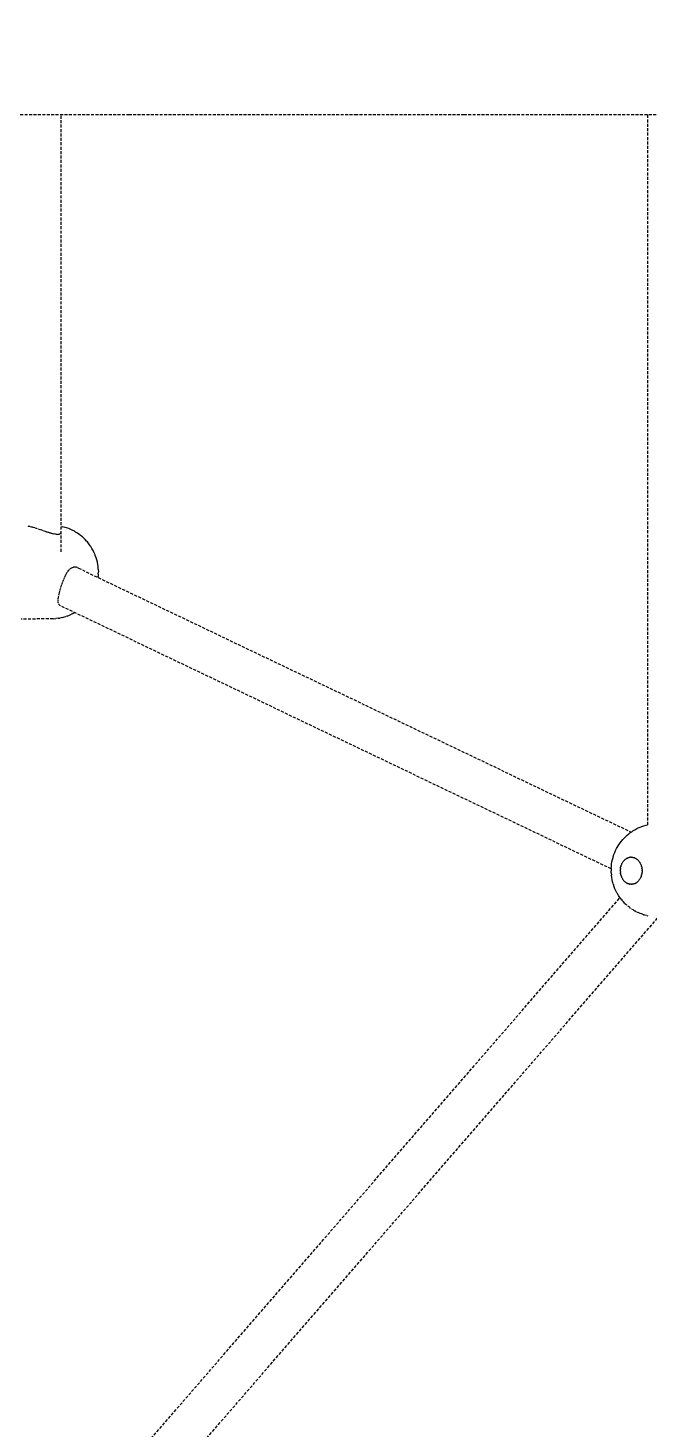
# Model space of a CAD drawing. Header units: millimetres. Extents: x -4710 to 4801, y -2494 to 3533.
# Drawn here: x -253 to 14, y 161 to 764 of the extents above; entities that cross this region are included whole.
import ezdxf

# ---------------------------------------------------------------- set-up
doc = ezdxf.new("R2010")
doc.units = ezdxf.units.MM
doc.linetypes.add('HIDDEN', pattern=[1.905, 1.27, -0.635])
for name, color, linetype in [('DIKOM_ОБЪЕКТ', 7, 'Continuous'), ('DIKOM_РАЗМЕР_ЗОНА', 7, 'Continuous'), ('DIKOM_РАЗМЕР_ОБЪЕКТА', 7, 'Continuous')]:
    doc.layers.add(name, color=color, linetype=linetype)
doc.styles.add('style1', font='arialbd.ttf', dxfattribs={"width": 0.8})
doc.dimstyles.new('1-50', dxfattribs={"dimtxt": 300, "dimasz": 200, "dimexe": 100, "dimexo": 0, "dimgap": 100, "dimtad": 1, "dimtxsty": 'style1', "dimcen": 200, "dimclrd": 7, "dimclre": 7, "dimclrt": 7, "dimadec": 1, "dimazin": 2, "dimtfac": 1, "dimtmove": 0, "dimatfit": 2, "dimfxl": 0, "dimlwd": 25, "dimlwe": 18, "dimarcsym": 0})

# ---------------------------------------------------------------- blocks, each defined once
blk = doc.blocks.new('*D0')
at = {"layer": 'Defpoints', "color": 0, "transparency": 16777216}
for p in [(-2049.22, 763.91), (3285.36, 750.08), (3285.36, -900.83)]:
    blk.add_point(p, dxfattribs=at)
at = {"layer": 'DIKOM_РАЗМЕР_ОБЪЕКТА', "color": 7, "lineweight": 18, "transparency": 16777216}
for p, q in [((-2049.22, 763.91), (-2049.22, -1000.83)), ((3285.36, 750.08), (3285.36, -1000.83))]:
    blk.add_line(p, q, dxfattribs=at)
at = {"layer": 'DIKOM_РАЗМЕР_ОБЪЕКТА', "color": 7, "lineweight": 25, "transparency": 16777216}
blk.add_line((-1849.22, -900.83), (3085.36, -900.83), dxfattribs=at)
at = {"layer": 'DIKOM_РАЗМЕР_ОБЪЕКТА', "color": 7, "transparency": 16777216}
for points in [[(-1849.22, -867.5), (-1849.22, -934.17), (-2049.22, -900.83)], [(3085.36, -867.5), (3085.36, -934.17), (3285.36, -900.83)]]:
    blk.add_solid(points, dxfattribs=at)
at = {"layer": 'DIKOM_РАЗМЕР_ОБЪЕКТА', "color": 7, "transparency": 16777216, "insert": (618.07, -647.56), "char_height": 300, "attachment_point": 5, "style": 'style1'}
blk.add_mtext('{\\fArial|b0|i0|c204|p34;5335}', dxfattribs=at)
blk = doc.blocks.new('*D2')
at = {"layer": 'Defpoints', "color": 0, "transparency": 16777216}
for p in [(-3555.27, 756.28), (4801.28, 756.28), (4801.28, -2394.45)]:
    blk.add_point(p, dxfattribs=at)
at = {"layer": 'DIKOM_РАЗМЕР_ЗОНА', "color": 7, "lineweight": 18, "transparency": 16777216}
for p, q in [((-3555.27, 756.28), (-3555.27, -2494.45)), ((4801.28, 756.28), (4801.28, -2494.45))]:
    blk.add_line(p, q, dxfattribs=at)
at = {"layer": 'DIKOM_РАЗМЕР_ЗОНА', "color": 7, "lineweight": 25, "transparency": 16777216}
blk.add_line((-3355.27, -2394.45), (4601.28, -2394.45), dxfattribs=at)
at = {"layer": 'DIKOM_РАЗМЕР_ЗОНА', "color": 7, "transparency": 16777216}
for points in [[(-3355.27, -2361.11), (-3355.27, -2427.78), (-3555.27, -2394.45)], [(4601.28, -2361.11), (4601.28, -2427.78), (4801.28, -2394.45)]]:
    blk.add_solid(points, dxfattribs=at)
at = {"layer": 'DIKOM_РАЗМЕР_ЗОНА', "color": 7, "transparency": 16777216, "insert": (709.08, -2141.17), "char_height": 300, "attachment_point": 5, "style": 'style1'}
blk.add_mtext('{\\fArial|b0|i0|c204|p34;8335}', dxfattribs=at)

msp = doc.modelspace()

# ---------------------------------------------------------------- linework, layer by layer
at = {"layer": 'DIKOM_ОБЪЕКТ', "color": 7, "linetype": 'HIDDEN', "lineweight": 15}
for p, q in [((-260.267, 726.672), (-209.746, 726.672)), ((-238.832, 538.081), (-238.833, 726.672)), ((-209.746, 726.672), (-160.365, 726.672)), ((-160.365, 726.672), (-112.226, 726.672)), ((-112.226, 726.672), (-65.424, 726.672)), ((-65.424, 726.672), (-20.056, 726.672)), ((-20.056, 726.672), (23.788, 726.672)), ((13.826, 420.329), (13.827, 726.672)), ((-252.76, 548.975), (-253.106, 549.047)), ((-252.345, 548.893), (-252.76, 548.975)), ((-238.744, 548.995), (-238.099, 548.85)), ((-251.651, 548.73), (-252.142, 548.855)), ((-251.231, 548.629), (-251.592, 548.715)), ((-250.904, 548.538), (-251.107, 548.6)), ((-250.172, 548.33), (-250.874, 548.53)), ((-249.43, 548.097), (-249.996, 548.282)), ((-248.991, 547.962), (-249.401, 548.088)), ((-247.917, 547.598), (-248.651, 547.85)), ((-247.512, 547.467), (-247.759, 547.547)), ((-247.151, 547.331), (-247.512, 547.467)), ((-246.438, 547.081), (-247.125, 547.322)), ((-246.108, 546.972), (-246.367, 547.056)), ((-245.649, 546.8), (-246.108, 546.972)), ((-244.978, 546.571), (-245.627, 546.793)), ((-244.507, 546.423), (-244.914, 546.549)), ((-244.241, 546.328), (-244.507, 546.423)), ((-243.575, 546.116), (-244.222, 546.322)), ((-243.259, 546.027), (-243.558, 546.111)), ((-242.941, 545.939), (-243.259, 546.027)), ((-242.452, 545.825), (-242.926, 545.936)), ((-241.793, 545.682), (-242.332, 545.794)), ((-241.283, 545.608), (-241.78, 545.68)), ((-240.818, 545.575), (-241.272, 545.607)), ((-240.4, 545.582), (-240.808, 545.575)), ((-240.4, 545.582), (-240.039, 545.626)), ((-240.03, 545.628), (-239.712, 545.711)), ((-239.704, 545.713), (-239.432, 545.835)), ((-239.374, 545.875), (-239.202, 545.985)), ((-239.196, 545.989), (-239.024, 546.165)), ((-238.835, 546.619), (-238.832, 546.873)), ((-237.121, 548.582), (-238.099, 548.85)), ((-236.502, 548.379), (-237.121, 548.582)), ((-235.549, 548.038), (-236.502, 548.379)), ((-234.964, 547.78), (-235.549, 548.038)), ((-234.044, 547.371), (-234.964, 547.78)), ((-233.145, 546.893), (-234.044, 547.371)), ((-232.618, 546.591), (-233.145, 546.893)), ((-231.76, 546.053), (-232.618, 546.591)), ((-231.283, 545.709), (-231.76, 546.053)), ((-230.471, 545.118), (-231.283, 545.709)), ((-229.691, 544.463), (-230.471, 545.118)), ((-229.291, 544.099), (-229.691, 544.463)), ((-228.563, 543.404), (-229.291, 544.099)), ((-227.872, 542.653), (-228.563, 543.404)), ((-227.555, 542.283), (-227.872, 542.653)), ((-226.921, 541.503), (-227.555, 542.283)), ((-226.327, 540.675), (-226.921, 541.503)), ((-226.099, 540.317), (-226.327, 540.675)), ((-225.566, 539.473), (-226.099, 540.317)), ((-225.076, 538.59), (-225.566, 539.473)), ((-224.632, 537.67), (-225.076, 538.59)), ((-224.234, 536.718), (-224.632, 537.67)), ((-234.677, 530.89), (-234.382, 531.076)), ((-234.365, 531.085), (-233.978, 531.261)), ((-233.969, 531.264), (-233.572, 531.379)), ((-233.161, 531.435), (-233.563, 531.381)), ((-232.737, 531.431), (-233.142, 531.436)), ((-232.313, 531.365), (-232.727, 531.43)), ((-231.884, 531.239), (-232.305, 531.364)), ((-231.441, 531.044), (-231.755, 531.183)), ((-231.443, 531.045), (6.594, 417.194)), ((-224.128, 536.458), (-224.234, 536.718)), ((-223.791, 535.514), (-224.128, 536.458)), ((-223.504, 534.545), (-223.791, 535.514)), ((-223.265, 533.556), (-223.504, 534.545)), ((-223.076, 532.55), (-223.265, 533.556)), ((-222.939, 531.533), (-223.076, 532.55)), ((-222.853, 530.507), (-222.939, 531.533)), ((-238.246, 524.85), (-238.023, 525.464)), ((-238.008, 525.5), (-237.896, 525.765)), ((-237.896, 525.765), (-237.808, 526.005)), ((-237.738, 526.194), (-237.457, 526.849)), ((-237.428, 526.908), (-237.307, 527.184)), ((-237.307, 527.184), (-237.163, 527.514)), ((-237.148, 527.542), (-236.88, 528.061)), ((-236.839, 528.15), (-236.713, 528.384)), ((-236.713, 528.384), (-236.536, 528.711)), ((-236.522, 528.735), (-236.211, 529.221)), ((-236.19, 529.255), (-235.945, 529.61)), ((-235.851, 529.743), (-235.506, 530.154)), ((-235.499, 530.162), (-235.269, 530.386)), ((-235.127, 530.532), (-234.766, 530.832)), ((-222.958, 526.987), (-222.906, 527.42)), ((-222.836, 528.447), (-222.906, 527.42)), ((-222.853, 530.507), (-222.819, 529.477)), ((-222.836, 528.447), (-222.819, 529.477)), ((-239.989, 518.562), (-239.882, 519.14)), ((-239.807, 519.486), (-239.754, 519.762)), ((-239.746, 519.797), (-239.617, 520.306)), ((-239.576, 520.494), (-239.416, 521.119)), ((-239.41, 521.14), (-239.344, 521.351)), ((-239.297, 521.537), (-239.227, 521.81)), ((-239.213, 521.857), (-239.038, 522.423)), ((-238.986, 522.613), (-238.786, 523.263)), ((-238.77, 523.307), (-238.694, 523.518)), ((-238.694, 523.519), (-238.633, 523.718)), ((-238.633, 523.718), (-238.542, 524.013)), ((-238.535, 524.034), (-238.318, 524.633)), ((-240.133, 516.712), (-240.145, 516.948)), ((-240.144, 516.969), (-240.122, 517.366)), ((-240.073, 516.115), (-240.114, 516.463)), ((-240.109, 517.592), (-240.077, 517.961)), ((-240.073, 517.987), (-240.018, 518.31)), ((-240.01, 515.884), (-240.072, 516.106)), ((-240.018, 518.31), (-239.995, 518.518)), ((-239.67, 515.192), (-239.839, 515.444)), ((-239.448, 514.971), (-239.598, 515.118)), ((-239.19, 514.801), (-239.442, 514.966)), ((-1.965, 401.337), (-239.18, 514.795)), ((-242.317, 509.203), (-256.047, 508.98)), ((-242.317, 509.203), (-241.093, 509.279)), ((-240.086, 509.401), (-241.093, 509.279)), ((-240.086, 509.401), (-239.424, 509.507)), ((-238.43, 509.707), (-239.424, 509.507)), ((-238.43, 509.707), (-237.787, 509.872)), ((-237.787, 509.872), (-236.813, 510.148)), ((-236.197, 510.372), (-236.813, 510.148)), ((-236.197, 510.372), (-235.25, 510.719)), ((-235.25, 510.719), (-234.323, 511.14)), ((-233.755, 511.413), (-234.323, 511.14)), ((-233.755, 511.413), (-232.986, 511.833)), ((4.852, 415.832), (5.599, 416.441)), ((5.599, 416.441), (6.066, 416.82)), ((6.066, 416.82), (6.86, 417.384)), ((6.86, 417.384), (7.383, 417.719)), ((7.383, 417.719), (8.219, 418.232)), ((8.219, 418.232), (9.079, 418.681)), ((9.079, 418.681), (9.665, 418.973)), ((9.665, 418.973), (10.559, 419.362)), ((10.559, 419.362), (11.184, 419.598)), ((11.184, 419.598), (12.107, 419.923)), ((12.107, 419.923), (13.044, 420.178)), ((13.044, 420.178), (13.708, 420.355)), ((0.371, 410.139), (0.558, 410.495)), ((0.558, 410.495), (1.052, 411.345)), ((1.052, 411.345), (1.587, 412.156)), ((1.587, 412.156), (1.865, 412.532)), ((1.865, 412.532), (2.457, 413.325)), ((2.457, 413.325), (3.086, 414.073)), ((3.086, 414.073), (3.75, 414.771)), ((3.75, 414.771), (4.136, 415.168)), ((4.136, 415.168), (4.852, 415.832)), ((-1.789, 403.478), (-1.632, 404.432)), ((-1.632, 404.432), (-1.429, 405.373)), ((-1.429, 405.373), (-1.181, 406.297)), ((-1.181, 406.297), (-1.113, 406.542)), ((-1.113, 406.542), (-0.808, 407.482)), ((-0.808, 407.482), (-0.459, 408.397)), ((-0.459, 408.397), (-0.065, 409.284)), ((-0.065, 409.284), (0.371, 410.139)), ((2.902, 404.079), (3.029, 404.278)), ((3.029, 404.278), (3.162, 404.471)), ((3.302, 404.655), (3.162, 404.471)), ((3.302, 404.655), (3.448, 404.832)), ((3.448, 404.832), (3.601, 405.001)), ((3.601, 405.001), (3.759, 405.161)), ((3.922, 405.313), (3.759, 405.161)), ((3.922, 405.313), (4.091, 405.455)), ((4.091, 405.455), (4.265, 405.588)), ((4.265, 405.588), (4.444, 405.712)), ((4.627, 405.826), (4.444, 405.712)), ((4.627, 405.826), (4.814, 405.93)), ((4.814, 405.93), (5.004, 406.023)), ((5.197, 406.106), (5.004, 406.023)), ((5.197, 406.106), (5.393, 406.177)), ((5.393, 406.177), (5.591, 406.239)), ((5.591, 406.239), (5.791, 406.289)), ((5.993, 406.329), (5.791, 406.289)), ((5.993, 406.329), (6.196, 406.357)), ((6.196, 406.357), (6.401, 406.375)), ((6.605, 406.381), (6.401, 406.375)), ((6.605, 406.381), (6.81, 406.376)), ((6.81, 406.376), (7.014, 406.36)), ((7.014, 406.36), (7.217, 406.333)), ((7.42, 406.295), (7.217, 406.333)), ((7.42, 406.295), (7.62, 406.246)), ((7.62, 406.246), (7.82, 406.186)), ((7.82, 406.186), (8.017, 406.116)), ((8.211, 406.034), (8.017, 406.116)), ((8.211, 406.034), (8.402, 405.943)), ((8.402, 405.943), (8.591, 405.841)), ((8.776, 405.728), (8.591, 405.841)), ((8.776, 405.728), (8.957, 405.605)), ((8.957, 405.605), (9.133, 405.473)), ((9.133, 405.473), (9.305, 405.332)), ((9.471, 405.181), (9.305, 405.332)), ((9.471, 405.181), (9.632, 405.022)), ((9.632, 405.022), (9.787, 404.855)), ((9.787, 404.855), (9.935, 404.679)), ((10.078, 404.495), (9.935, 404.679)), ((10.078, 404.495), (10.215, 404.303)), ((10.215, 404.303), (10.345, 404.105)), ((-1.961, 401.54), (-1.977, 400.564)), ((-1.946, 399.588), (-1.977, 400.564)), ((-1.961, 401.54), (-1.899, 402.512)), ((-1.946, 399.588), (-1.868, 398.617)), ((-1.899, 402.512), (-1.789, 403.478)), ((-1.742, 397.652), (-1.868, 398.617)), ((1.967, 400.776), (1.964, 400.522)), ((1.964, 400.522), (1.971, 400.268)), ((1.967, 400.776), (1.978, 401.03)), ((1.971, 400.268), (1.986, 400.014)), ((1.978, 401.03), (1.998, 401.282)), ((2.01, 399.762), (1.986, 400.014)), ((2.027, 401.534), (1.998, 401.282)), ((2.01, 399.762), (2.043, 399.51)), ((2.027, 401.534), (2.065, 401.784)), ((2.085, 399.26), (2.043, 399.51)), ((2.065, 401.784), (2.111, 402.031)), ((2.136, 399.013), (2.085, 399.26)), ((2.111, 402.031), (2.166, 402.276)), ((2.195, 398.769), (2.136, 399.013)), ((2.23, 402.518), (2.166, 402.276)), ((2.195, 398.769), (2.262, 398.528)), ((2.23, 402.518), (2.302, 402.756)), ((2.338, 398.291), (2.262, 398.528)), ((2.302, 402.756), (2.383, 402.989)), ((2.422, 398.058), (2.338, 398.291)), ((2.471, 403.218), (2.383, 402.989)), ((2.471, 403.218), (2.567, 403.442)), ((2.567, 403.442), (2.671, 403.66)), ((2.671, 403.66), (2.783, 403.873)), ((2.902, 404.079), (2.783, 403.873)), ((10.467, 403.9), (10.345, 404.105)), ((10.467, 403.9), (10.582, 403.688)), ((10.582, 403.688), (10.69, 403.47)), ((10.69, 403.47), (10.79, 403.247)), ((10.882, 403.019), (10.79, 403.247)), ((10.882, 403.019), (10.966, 402.786)), ((11.002, 398.321), (10.922, 398.088)), ((10.966, 402.786), (11.042, 402.549)), ((11.074, 398.559), (11.002, 398.321)), ((11.109, 402.308), (11.042, 402.549)), ((11.074, 398.559), (11.138, 398.8)), ((11.109, 402.308), (11.169, 402.063)), ((11.193, 399.045), (11.138, 398.8)), ((11.169, 402.063), (11.219, 401.816)), ((11.239, 399.293), (11.193, 399.045)), ((11.219, 401.816), (11.261, 401.567)), ((11.277, 399.542), (11.239, 399.293)), ((11.294, 401.315), (11.261, 401.567)), ((11.277, 399.542), (11.306, 399.794)), ((11.294, 401.315), (11.318, 401.062)), ((11.326, 400.047), (11.306, 399.794)), ((11.318, 401.062), (11.333, 400.809)), ((11.338, 400.3), (11.326, 400.047)), ((11.34, 400.554), (11.333, 400.809)), ((11.34, 400.554), (11.338, 400.3)), ((-1.57, 396.699), (-1.742, 397.652)), ((-1.352, 395.759), (-1.57, 396.699)), ((-1.089, 394.837), (-1.352, 395.759)), ((-1.089, 394.837), (-1.017, 394.608)), ((-0.698, 393.67), (-1.017, 394.608)), ((-0.334, 392.757), (-0.698, 393.67)), ((0.074, 391.873), (-0.334, 392.757)), ((2.422, 398.058), (2.514, 397.829)), ((2.614, 397.606), (2.514, 397.829)), ((2.722, 397.389), (2.614, 397.606)), ((2.837, 397.177), (2.722, 397.389)), ((2.837, 397.177), (2.96, 396.972)), ((3.089, 396.773), (2.96, 396.972)), ((3.226, 396.581), (3.089, 396.773)), ((3.226, 396.581), (3.368, 396.398)), ((3.518, 396.222), (3.368, 396.398)), ((3.673, 396.054), (3.518, 396.222)), ((3.833, 395.895), (3.673, 396.054)), ((3.833, 395.895), (4, 395.745)), ((4.171, 395.604), (4, 395.745)), ((4.347, 395.471), (4.171, 395.604)), ((4.528, 395.349), (4.347, 395.471)), ((4.528, 395.349), (4.713, 395.236)), ((4.902, 395.134), (4.713, 395.236)), ((5.093, 395.042), (4.902, 395.134)), ((5.093, 395.042), (5.288, 394.961)), ((5.485, 394.89), (5.288, 394.961)), ((5.683, 394.83), (5.485, 394.89)), ((5.885, 394.782), (5.683, 394.83)), ((5.885, 394.782), (6.087, 394.743)), ((6.29, 394.716), (6.087, 394.743)), ((6.495, 394.701), (6.29, 394.716)), ((6.699, 394.696), (6.495, 394.701)), ((6.699, 394.696), (6.904, 394.702)), ((7.108, 394.719), (6.904, 394.702)), ((7.311, 394.748), (7.108, 394.719)), ((7.311, 394.748), (7.513, 394.787)), ((7.713, 394.838), (7.513, 394.787)), ((7.911, 394.899), (7.713, 394.838)), ((8.107, 394.971), (7.911, 394.899)), ((8.107, 394.971), (8.3, 395.054)), ((8.49, 395.147), (8.3, 395.054)), ((8.677, 395.251), (8.49, 395.147)), ((8.677, 395.251), (8.86, 395.364)), ((9.039, 395.488), (8.86, 395.364)), ((9.213, 395.621), (9.039, 395.488)), ((9.382, 395.764), (9.213, 395.621)), ((9.382, 395.764), (9.546, 395.915)), ((9.704, 396.076), (9.546, 395.915)), ((9.856, 396.244), (9.704, 396.076)), ((10.002, 396.421), (9.856, 396.244)), ((10.002, 396.421), (10.142, 396.606)), ((10.275, 396.798), (10.142, 396.606)), ((10.402, 396.998), (10.275, 396.798)), ((10.402, 396.998), (10.521, 397.204)), ((10.633, 397.417), (10.521, 397.204)), ((10.737, 397.635), (10.633, 397.417)), ((10.833, 397.859), (10.737, 397.635)), ((10.833, 397.859), (10.922, 398.088)), ((-410.87, -87.581), (1.828, 388.954)), ((0.524, 391.021), (0.074, 391.873)), ((0.524, 391.021), (0.716, 390.681)), ((1.224, 389.835), (0.716, 390.681)), ((1.772, 389.027), (1.224, 389.835)), ((2.357, 388.262), (1.772, 389.027)), ((2.357, 388.262), (2.661, 387.88)), ((3.302, 387.137), (2.661, 387.88)), ((3.977, 386.443), (3.302, 387.137)), ((3.977, 386.443), (4.369, 386.065)), ((4.834, 385.643), (4.369, 386.065)), ((-399.395, -101.829), (18.408, 380.609)), ((5.092, 385.409), (5.329, 385.22)), ((5.853, 384.802), (5.45, 385.122)), ((5.923, 384.751), (6.329, 384.467)), ((6.75, 384.171), (6.957, 384.043)), ((7.046, 383.987), (7.605, 383.637)), ((7.726, 383.56), (8.274, 383.253)), ((8.29, 383.244), (8.749, 382.982)), ((8.97, 382.874), (9.662, 382.545)), ((10.091, 382.339), (9.678, 382.538)), ((10.093, 382.338), (10.375, 382.219)), ((11.1, 381.93), (10.562, 382.138)), ((11.566, 381.747), (11.115, 381.923)), ((11.569, 381.746), (11.811, 381.662)), ((11.825, 381.657), (12.034, 381.583)), ((12.515, 381.439), (12.043, 381.581)), ((13.194, 381.233), (12.528, 381.435)), ((13.409, 381.173), (13.872, 381.075))]:
    msp.add_line(p, q, dxfattribs=at)

# ---------------------------------------------------------------- dimensions: what is measured, and where the dimension line sits
at = {"layer": 'DIKOM_РАЗМЕР_ЗОНА'}
dim = msp.add_linear_dim(base=(4801.279, -2394.448), p1=(-3555.274, 756.284), p2=(4801.279, 756.284), text='{\\fArial|b0|i0|c204|p34;8335}', dimstyle='1-50', dxfattribs=at)
dim.commit()
dim.dimension.update_dxf_attribs({"geometry": '*D2', "text_midpoint": (709.081, -2394.448), "dimtype": 160})
at = {"layer": 'DIKOM_РАЗМЕР_ОБЪЕКТА'}
dim = msp.add_linear_dim(base=(3285.358, -900.832), p1=(-2049.224, 763.912), p2=(3285.358, 750.078), text='{\\fArial|b0|i0|c204|p34;5335}', dimstyle='1-50', dxfattribs=at)
dim.commit()
dim.dimension.update_dxf_attribs({"geometry": '*D0', "text_midpoint": (618.067, -900.832), "dimtype": 160})

doc.saveas('drawing.dxf')
